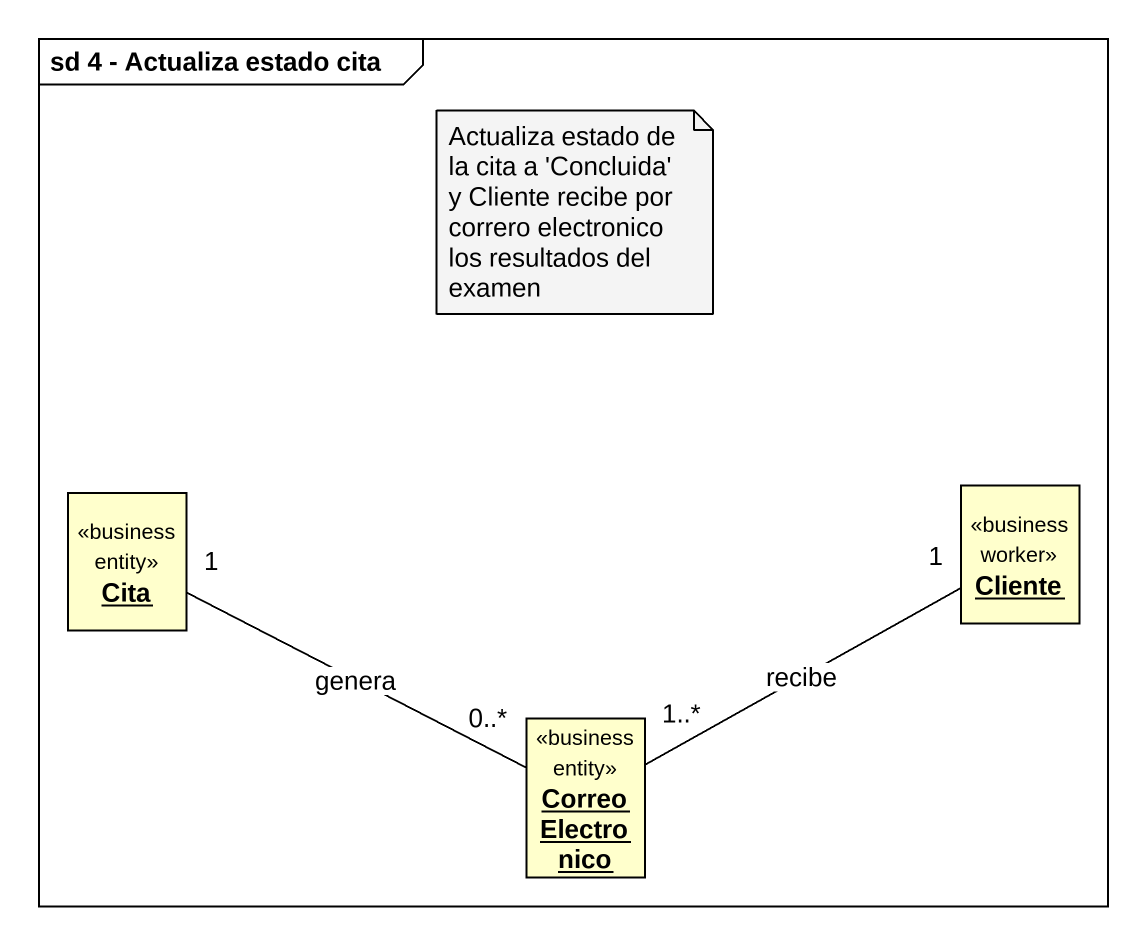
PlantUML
@startuml
mainframe sd 4 - Actualiza estado cita
hide circle
hide empty members
object Cita <<business entity>>
object Cliente <<business worker>>
object "Correo Electronico" as Correo_Electronico <<business entity>>
Cita "1" -right- "0..*" Correo_Electronico : genera
Correo_Electronico "1..*" -right- "1" Cliente : recibe
note as N1
  Actualiza estado de la cita a 'Concluida' y Cliente recibe por correro electronico los resultados del examen
end note
@enduml
